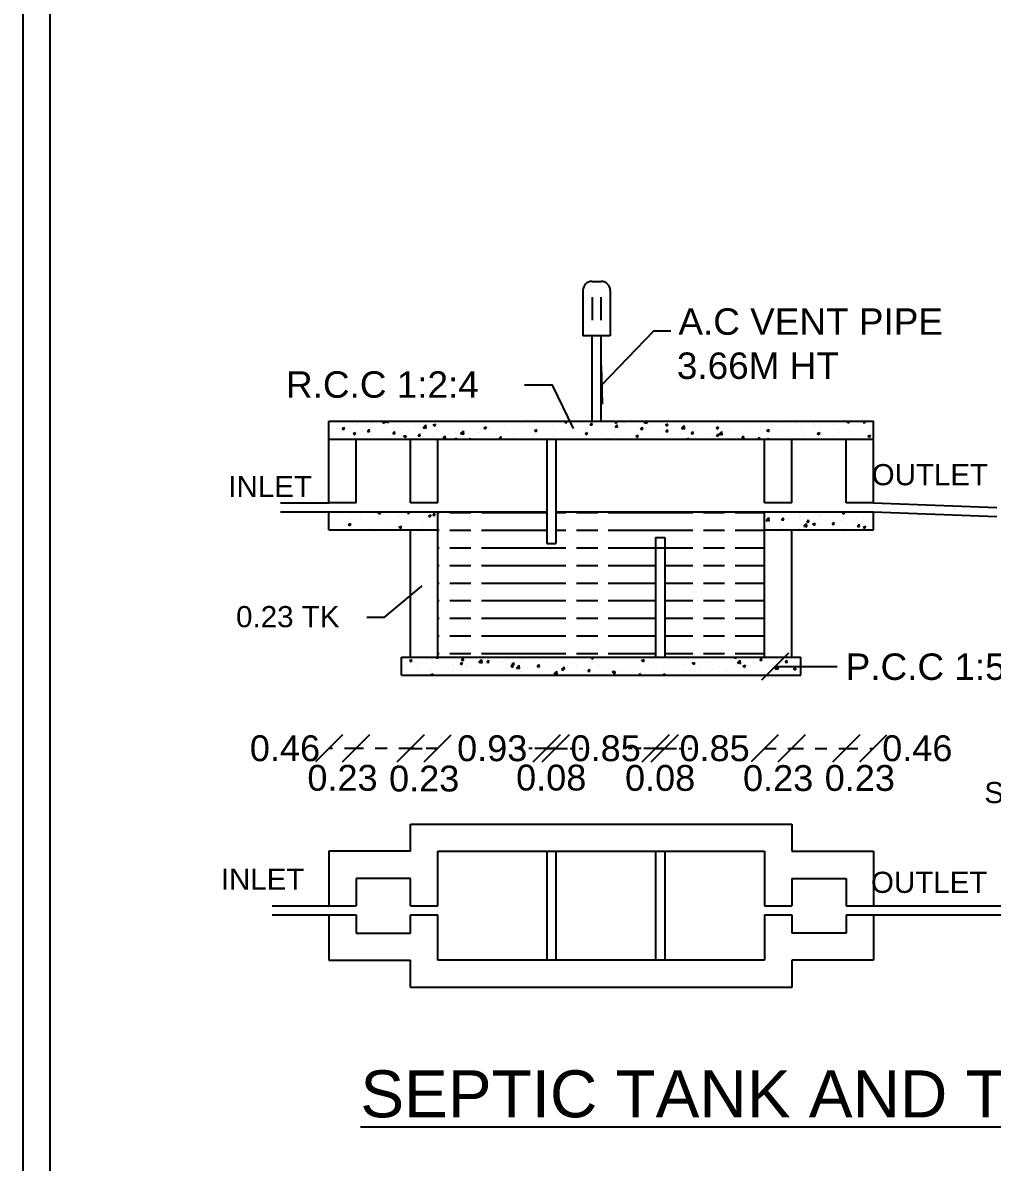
# Model space of a CAD drawing. Header units: metres. Extents: x 0 to 107, y 0 to 69.
# Drawn here: x 0 to 8.26, y 10.32 to 20.02 of the extents above; entities that cross this region are included whole.
import ezdxf

# ---------------------------------------------------------------- set-up
doc = ezdxf.new("R2010")
doc.units = ezdxf.units.M
doc.header["$LTSCALE"] = 0.2
doc.header["$MEASUREMENT"] = 0
doc.linetypes.add('DOT', pattern=[0.25, 0, -0.25])
doc.layers.get('0').update_dxf_attribs({"lineweight": 15})
doc.styles.get("Standard").update_dxf_attribs({"font": 'arial.ttf', "height": 0.25})

# ---------------------------------------------------------------- blocks, each defined once
blk = doc.blocks.new('_Oblique')
at = {"color": 0, "linetype": 'ByBlock', "lineweight": -2}
blk.add_line((-0.5, -0.5), (0.5, 0.5), dxfattribs=at)

msp = doc.modelspace()

# ---------------------------------------------------------------- linework, layer by layer
at = {"color": 7, "lineweight": 25}
for p, q in [((4.8476, 17.8189), (4.9249, 17.8189)), ((4.7703, 17.7416), (4.7703, 17.3552)), ((4.8476, 17.6856), (4.8476, 17.4875)), ((4.9249, 17.4875), (4.9249, 17.6856)), ((5.0022, 17.7416), (5.0022, 17.3552)), ((5.0022, 17.3552), (4.7703, 17.3552)), ((4.8476, 16.6299), (4.8476, 17.3552)), ((4.9249, 16.6299), (4.9249, 17.3552)), ((2.6065, 15.9344), (2.6065, 16.6299)), ((2.6065, 16.6299), (7.2433, 16.6299)), ((7.2433, 15.9344), (7.2433, 16.6299)), ((2.6065, 16.4753), (7.2433, 16.4753)), ((2.8383, 15.9344), (2.8383, 16.4753)), ((3.302, 15.9344), (3.302, 16.4753)), ((3.5338, 15.9344), (3.5338, 16.4753)), ((4.4612, 16.4753), (4.4612, 15.5866)), ((4.5385, 16.4753), (4.5385, 15.5866)), ((6.316, 15.9344), (6.316, 16.4753)), ((6.5478, 15.9344), (6.5478, 16.4753)), ((7.0115, 15.9344), (7.0115, 16.4753)), ((2.194, 15.9344), (2.6065, 15.9344)), ((2.8383, 15.9344), (2.6065, 15.9344)), ((3.5338, 15.9344), (3.302, 15.9344)), ((6.5478, 15.9344), (6.316, 15.9344)), ((7.2433, 15.9344), (7.0115, 15.9344)), ((7.2433, 15.9344), (8.2957, 15.8945)), ((2.194, 15.8571), (2.6065, 15.8571)), ((2.6065, 15.7025), (2.6065, 15.8571)), ((2.6065, 15.8571), (3.5338, 15.8571)), ((3.5338, 14.6206), (3.5338, 15.8571)), ((3.5338, 15.8571), (4.0735, 15.8571)), ((4.0735, 15.8571), (4.4612, 15.8571)), ((4.5385, 15.8571), (6.316, 15.8571)), ((6.316, 14.6206), (6.316, 15.8571)), ((6.316, 15.8571), (7.2433, 15.8571)), ((7.0115, 15.8571), (7.2433, 15.8571)), ((7.2411, 15.8571), (8.2957, 15.8171)), ((7.2433, 15.7025), (7.2433, 15.8571)), ((2.6065, 15.7025), (3.5338, 15.7025)), ((3.302, 14.6206), (3.302, 15.7025)), ((5.3886, 15.6391), (5.3886, 14.6206)), ((5.3886, 15.6391), (5.4659, 15.6391)), ((5.4659, 15.6391), (5.4659, 14.6206)), ((6.316, 15.7025), (7.2433, 15.7025)), ((6.5478, 14.6206), (6.5478, 15.7025)), ((4.4612, 15.5866), (4.5385, 15.5866)), ((3.2247, 14.6206), (6.6251, 14.6206)), ((3.2247, 14.466), (3.2247, 14.6206)), ((6.6251, 14.466), (6.6251, 14.6206)), ((3.2247, 14.466), (6.6251, 14.466)), ((3.302, 12.9666), (3.302, 13.1985)), ((3.302, 13.1985), (6.5478, 13.1985)), ((6.5478, 13.1985), (6.5478, 12.9666)), ((3.302, 12.9666), (2.6065, 12.9666)), ((2.6065, 12.9666), (2.6065, 12.5029)), ((3.5338, 12.5029), (3.5338, 12.9666)), ((3.5338, 12.9666), (6.316, 12.9666)), ((4.4612, 12.9666), (4.4612, 12.0392)), ((4.5385, 12.9666), (4.5385, 12.0392)), ((5.3886, 12.9666), (5.3886, 12.0392)), ((5.4659, 12.9666), (5.4659, 12.0392)), ((6.316, 12.9666), (6.316, 12.5029)), ((6.5478, 12.9666), (7.2433, 12.9666)), ((7.2433, 12.9666), (7.2433, 12.5029)), ((3.302, 12.7348), (2.8383, 12.7348)), ((2.8383, 12.7348), (2.8383, 12.5029)), ((3.302, 12.5029), (3.302, 12.7348)), ((6.5478, 12.7348), (7.0115, 12.7348)), ((6.5478, 12.7348), (6.5478, 12.5029)), ((7.0115, 12.7348), (7.0115, 12.5029)), ((2.1231, 12.5029), (2.8383, 12.5029)), ((2.1231, 12.4256), (2.8383, 12.4256)), ((2.6065, 12.4256), (2.6065, 12.0392)), ((2.8383, 12.4256), (2.8383, 12.2711)), ((3.302, 12.5029), (3.5338, 12.5029)), ((3.302, 12.4256), (3.5338, 12.4256)), ((3.302, 12.2711), (3.302, 12.4256)), ((3.5338, 12.0392), (3.5338, 12.4256)), ((6.316, 12.5029), (6.5478, 12.5029)), ((6.316, 12.4256), (6.316, 12.0392)), ((6.316, 12.4256), (6.5478, 12.4256)), ((6.5478, 12.4256), (6.5478, 12.2711)), ((7.0115, 12.5029), (8.3683, 12.5029)), ((7.0115, 12.4256), (7.0115, 12.2711)), ((7.0115, 12.4256), (8.3612, 12.4256)), ((7.2433, 12.4256), (7.2433, 12.0392)), ((2.8383, 12.2711), (3.302, 12.2711)), ((7.0115, 12.2711), (6.5478, 12.2711)), ((2.6065, 12.0392), (3.302, 12.0392)), ((3.302, 11.8074), (3.302, 12.0392)), ((6.316, 12.0392), (3.5338, 12.0392)), ((6.5478, 12.0392), (6.5478, 11.8074)), ((7.2433, 12.0392), (6.5478, 12.0392)), ((6.5478, 11.8074), (3.302, 11.8074))]:
    msp.add_line(p, q, dxfattribs=at)
at = {"color": 7, "linetype": 'Continuous', "lineweight": 25}
for p, q in [((2.6876, 16.6195), (2.6876, 16.6195)), ((2.7041, 16.6204), (2.7041, 16.6204)), ((2.8254, 16.5908), (2.8254, 16.5908)), ((2.8478, 16.6127), (2.8478, 16.6127)), ((2.9769, 16.61), (2.9769, 16.61)), ((3.0079, 16.606), (3.0079, 16.606)), ((3.0609, 16.5916), (3.0609, 16.5916)), ((3.0641, 16.6206), (3.0851, 16.6286)), ((3.0641, 16.6206), (3.079, 16.6105)), ((3.079, 16.6105), (3.0851, 16.6286)), ((3.0883, 16.6224), (3.0956, 16.6299)), ((3.0883, 16.6223), (3.115, 16.6182)), ((3.115, 16.6182), (3.1136, 16.6299)), ((3.168, 16.5992), (3.168, 16.5992)), ((3.2358, 16.6217), (3.2358, 16.6217)), ((3.3282, 16.5924), (3.3282, 16.5924)), ((3.3816, 16.6016), (3.3816, 16.6016)), ((3.4085, 16.5727), (3.4319, 16.5971)), ((3.4351, 16.5685), (3.4318, 16.597)), ((3.4952, 16.5965), (3.5162, 16.6046)), ((3.4952, 16.5965), (3.5101, 16.5865)), ((3.5101, 16.5865), (3.5162, 16.6046)), ((3.5711, 16.6266), (3.5711, 16.6266)), ((3.5905, 16.5955), (3.5905, 16.5955)), ((3.7445, 16.6166), (3.7445, 16.6166)), ((4.0982, 16.5928), (4.0982, 16.5928)), ((4.2485, 16.6078), (4.2485, 16.6078)), ((4.2732, 16.6228), (4.2732, 16.6228)), ((4.3236, 16.6177), (4.3236, 16.6177)), ((4.3538, 16.5987), (4.3538, 16.5987)), ((4.5096, 16.6212), (4.5096, 16.6212)), ((4.6154, 16.6173), (4.6259, 16.6299)), ((4.6154, 16.6173), (4.6333, 16.6157)), ((4.6333, 16.6157), (4.6307, 16.6299)), ((4.695, 16.617), (4.695, 16.617)), ((4.8306, 16.5985), (4.845, 16.6157)), ((4.8306, 16.5985), (4.8485, 16.5969)), ((4.8485, 16.5969), (4.845, 16.6157)), ((4.926, 16.5891), (4.926, 16.5891)), ((5.0011, 16.599), (5.0011, 16.599)), ((5.0407, 16.6212), (5.0617, 16.6293)), ((5.0407, 16.6212), (5.0556, 16.6112)), ((5.0457, 16.5796), (5.0602, 16.5969)), ((5.0556, 16.6112), (5.0617, 16.6293)), ((5.0637, 16.5781), (5.0602, 16.5969)), ((5.1147, 16.6139), (5.1147, 16.6139)), ((5.1213, 16.6053), (5.1213, 16.6053)), ((5.2729, 16.6245), (5.2729, 16.6245)), ((5.2897, 16.6166), (5.3164, 16.6125)), ((5.2898, 16.6167), (5.3025, 16.6299)), ((5.3164, 16.6125), (5.3144, 16.6299)), ((5.3344, 16.6021), (5.3344, 16.6021)), ((5.4718, 16.5972), (5.4928, 16.6053)), ((5.4718, 16.5972), (5.4868, 16.5871)), ((5.4868, 16.5871), (5.4928, 16.6053)), ((5.6099, 16.567), (5.6333, 16.5914)), ((5.6366, 16.5628), (5.6332, 16.5913)), ((5.7921, 16.5952), (5.7921, 16.5952)), ((5.8864, 16.61), (5.8864, 16.61)), ((5.9816, 16.6201), (5.9816, 16.6201)), ((6.2693, 16.6239), (6.2693, 16.6239)), ((6.3718, 16.6033), (6.3718, 16.6033)), ((6.4294, 16.6172), (6.4294, 16.6172)), ((6.4982, 16.594), (6.4982, 16.594)), ((6.5895, 16.6104), (6.5895, 16.6104)), ((6.6497, 16.6132), (6.6497, 16.6132)), ((6.6591, 16.6014), (6.6591, 16.6014)), ((6.7342, 16.6113), (6.7342, 16.6113)), ((6.7497, 16.6036), (6.7497, 16.6036)), ((6.7936, 16.5975), (6.7936, 16.5975)), ((6.8478, 16.6262), (6.8478, 16.6262)), ((6.9098, 16.5969), (6.9098, 16.5969)), ((6.9685, 16.6276), (6.9685, 16.6276)), ((7.0173, 16.6219), (7.0382, 16.6299)), ((7.0173, 16.6219), (7.0322, 16.6118)), ((7.0322, 16.6118), (7.0383, 16.6299)), ((7.07, 16.5901), (7.07, 16.5901)), ((7.1559, 16.617), (7.1667, 16.6299)), ((7.1559, 16.617), (7.1738, 16.6155)), ((7.1738, 16.6155), (7.1712, 16.6299)), ((2.6252, 16.502), (2.6252, 16.502)), ((2.6714, 16.5697), (2.6714, 16.5697)), ((2.711, 16.5316), (2.711, 16.5316)), ((2.7204, 16.5611), (2.7349, 16.5783)), ((2.7204, 16.5611), (2.7383, 16.5595)), ((2.7383, 16.5595), (2.7349, 16.5783)), ((2.7509, 16.5792), (2.7509, 16.5792)), ((2.812, 16.5238), (2.833, 16.5319)), ((2.812, 16.5238), (2.8269, 16.5137)), ((2.8147, 16.527), (2.8147, 16.527)), ((2.8269, 16.5137), (2.833, 16.5319)), ((2.8859, 16.5616), (2.8859, 16.5616)), ((2.8898, 16.5369), (2.8898, 16.5369)), ((2.911, 16.5724), (2.911, 16.5724)), ((2.9356, 16.5422), (2.95, 16.5595)), ((2.9356, 16.5422), (2.9535, 16.5407)), ((2.9535, 16.5407), (2.95, 16.5595)), ((2.9733, 16.5101), (2.9733, 16.5101)), ((3.0034, 16.5518), (3.0034, 16.5518)), ((3.0712, 16.5657), (3.0712, 16.5657)), ((3.1291, 16.5326), (3.1291, 16.5326)), ((3.1508, 16.5234), (3.1652, 16.5406)), ((3.1508, 16.5234), (3.1687, 16.5218)), ((3.1687, 16.5218), (3.1652, 16.5406)), ((3.1929, 16.5768), (3.1929, 16.5768)), ((3.2313, 16.5589), (3.2313, 16.5589)), ((3.2431, 16.4998), (3.2641, 16.5079)), ((3.2431, 16.4998), (3.2581, 16.4897)), ((3.2581, 16.4897), (3.2641, 16.5079)), ((3.268, 16.5867), (3.268, 16.5867)), ((3.2831, 16.5538), (3.2831, 16.5538)), ((3.3659, 16.5046), (3.3804, 16.5218)), ((3.3659, 16.5046), (3.3839, 16.503)), ((3.3839, 16.503), (3.3804, 16.5218)), ((3.3914, 16.5521), (3.3914, 16.5521)), ((3.4084, 16.5726), (3.4351, 16.5685)), ((3.4346, 16.573), (3.4346, 16.573)), ((3.4883, 16.5857), (3.4883, 16.5857)), ((3.4921, 16.5082), (3.4921, 16.5082)), ((3.5516, 16.5454), (3.5516, 16.5454)), ((3.5672, 16.5181), (3.5672, 16.5181)), ((3.5733, 16.5027), (3.5733, 16.5027)), ((3.5811, 16.4858), (3.5956, 16.503)), ((3.5868, 16.4956), (3.5868, 16.4956)), ((3.599, 16.4842), (3.5956, 16.503)), ((3.6485, 16.5789), (3.6485, 16.5789)), ((3.6809, 16.5331), (3.6809, 16.5331)), ((3.7117, 16.5386), (3.7117, 16.5386)), ((3.7286, 16.523), (3.7553, 16.5189)), ((3.7287, 16.5231), (3.752, 16.5474)), ((3.7408, 16.5167), (3.7408, 16.5167)), ((3.7483, 16.5327), (3.7483, 16.5327)), ((3.7553, 16.5189), (3.752, 16.5473)), ((3.8086, 16.5721), (3.8086, 16.5721)), ((3.8703, 16.558), (3.8703, 16.558)), ((3.8719, 16.5318), (3.8719, 16.5318)), ((3.8924, 16.5359), (3.8924, 16.5359)), ((3.9233, 16.5628), (3.9233, 16.5628)), ((3.9263, 16.5725), (3.9474, 16.5806)), ((3.9263, 16.5725), (3.9413, 16.5625)), ((3.9413, 16.5625), (3.9474, 16.5806)), ((3.9454, 16.5679), (3.9454, 16.5679)), ((3.9688, 16.5654), (3.9688, 16.5654)), ((3.9951, 16.4969), (3.9951, 16.4969)), ((4.032, 16.5251), (4.032, 16.5251)), ((4.0482, 16.5584), (4.0482, 16.5584)), ((4.0507, 16.4753), (4.0722, 16.4977)), ((4.059, 16.5829), (4.059, 16.5829)), ((4.0748, 16.4753), (4.0722, 16.4977)), ((4.1289, 16.5586), (4.1289, 16.5586)), ((4.1701, 16.5269), (4.1701, 16.5269)), ((4.1922, 16.5183), (4.1922, 16.5183)), ((4.2022, 16.5795), (4.2022, 16.5795)), ((4.2447, 16.4994), (4.2447, 16.4994)), ((4.2891, 16.5518), (4.2891, 16.5518)), ((4.3451, 16.557), (4.3451, 16.557)), ((4.3501, 16.4989), (4.3501, 16.4989)), ((4.3523, 16.5115), (4.3523, 16.5115)), ((4.3575, 16.5485), (4.3785, 16.5566)), ((4.3575, 16.5485), (4.3724, 16.5384)), ((4.3583, 16.5143), (4.3583, 16.5143)), ((4.3724, 16.5384), (4.3785, 16.5566)), ((4.4492, 16.5451), (4.4492, 16.5451)), ((4.5059, 16.5214), (4.5059, 16.5214)), ((4.5125, 16.5048), (4.5125, 16.5048)), ((4.52, 16.587), (4.52, 16.587)), ((4.5478, 16.5393), (4.5478, 16.5393)), ((4.6094, 16.5383), (4.6094, 16.5383)), ((4.6229, 16.5492), (4.6229, 16.5492)), ((4.66, 16.5425), (4.66, 16.5425)), ((4.6726, 16.498), (4.6726, 16.498)), ((4.7365, 16.5641), (4.7365, 16.5641)), ((4.7695, 16.5315), (4.7695, 16.5315)), ((4.7886, 16.5245), (4.8096, 16.5325)), ((4.7886, 16.5245), (4.8035, 16.5144)), ((4.8035, 16.5144), (4.8096, 16.5325)), ((4.8095, 16.512), (4.8095, 16.512)), ((4.8115, 16.5617), (4.8115, 16.5617)), ((4.8328, 16.4912), (4.8328, 16.4912)), ((4.9297, 16.5248), (4.9297, 16.5248)), ((4.9673, 16.5842), (4.9673, 16.5842)), ((4.9845, 16.5421), (4.9845, 16.5421)), ((5.0358, 16.4956), (5.0358, 16.4956)), ((5.0457, 16.5796), (5.0637, 16.5781)), ((5.0898, 16.518), (5.0898, 16.518)), ((5.1177, 16.5054), (5.1177, 16.5054)), ((5.1595, 16.5721), (5.1595, 16.5721)), ((5.2198, 16.5004), (5.2408, 16.5085)), ((5.2198, 16.5004), (5.2347, 16.4904)), ((5.2252, 16.5205), (5.2252, 16.5205)), ((5.2347, 16.4904), (5.2408, 16.5085)), ((5.25, 16.5112), (5.25, 16.5112)), ((5.2609, 16.5608), (5.2754, 16.578)), ((5.2609, 16.5608), (5.2788, 16.5592)), ((5.2692, 16.5246), (5.2692, 16.5246)), ((5.2788, 16.5592), (5.2754, 16.578)), ((5.3003, 16.5304), (5.3003, 16.5304)), ((5.4101, 16.5045), (5.4101, 16.5045)), ((5.414, 16.5454), (5.414, 16.5454)), ((5.425, 16.5471), (5.425, 16.5471)), ((5.4761, 16.542), (5.4905, 16.5592)), ((5.4761, 16.542), (5.494, 16.5404)), ((5.494, 16.5404), (5.4905, 16.5592)), ((5.5702, 16.4977), (5.5702, 16.4977)), ((5.5791, 16.5683), (5.5791, 16.5683)), ((5.6034, 16.5703), (5.6034, 16.5703)), ((5.6099, 16.5669), (5.6366, 16.5628)), ((5.6785, 16.5802), (5.6785, 16.5802)), ((5.6913, 16.5232), (5.7057, 16.5404)), ((5.6913, 16.5232), (5.7092, 16.5216)), ((5.7092, 16.5216), (5.7057, 16.5404)), ((5.7306, 16.5875), (5.7306, 16.5875)), ((5.8469, 16.5132), (5.8469, 16.5132)), ((5.8828, 16.5101), (5.8828, 16.5101)), ((5.9027, 16.5018), (5.9027, 16.5018)), ((5.903, 16.5732), (5.924, 16.5812)), ((5.903, 16.5732), (5.9179, 16.5631)), ((5.9064, 16.5043), (5.9209, 16.5216)), ((5.9064, 16.5043), (5.9244, 16.5028)), ((5.9179, 16.5631), (5.924, 16.5812)), ((5.9244, 16.5028), (5.9209, 16.5216)), ((5.9301, 16.5174), (5.9535, 16.5417)), ((5.9301, 16.5173), (5.9567, 16.5132)), ((5.9567, 16.5132), (5.9534, 16.5416)), ((5.9778, 16.5117), (5.9778, 16.5117)), ((6.0218, 16.5433), (6.0218, 16.5433)), ((6.0368, 16.5312), (6.0368, 16.5312)), ((6.0914, 16.5266), (6.0914, 16.5266)), ((6.1216, 16.4855), (6.1361, 16.5027)), ((6.1395, 16.4839), (6.1361, 16.5027)), ((6.1883, 16.5504), (6.1883, 16.5504)), ((6.1968, 16.5733), (6.1968, 16.5733)), ((6.2576, 16.4753), (6.2737, 16.4921)), ((6.2687, 16.5074), (6.2687, 16.5074)), ((6.2755, 16.4753), (6.2736, 16.492)), ((6.2809, 16.5516), (6.2809, 16.5516)), ((6.3341, 16.5491), (6.3551, 16.5572)), ((6.3341, 16.5491), (6.349, 16.5391)), ((6.3441, 16.5729), (6.3441, 16.5729)), ((6.349, 16.5391), (6.3551, 16.5572)), ((6.356, 16.5615), (6.356, 16.5615)), ((6.4436, 16.5375), (6.4436, 16.5375)), ((6.4696, 16.5764), (6.4696, 16.5764)), ((6.4945, 16.4942), (6.4945, 16.4942)), ((6.6186, 16.5675), (6.6186, 16.5675)), ((6.6461, 16.5134), (6.6461, 16.5134)), ((6.6552, 16.4929), (6.6552, 16.4929)), ((6.7652, 16.5251), (6.7863, 16.5332)), ((6.7652, 16.5251), (6.7802, 16.5151)), ((6.7689, 16.5079), (6.7689, 16.5079)), ((6.7802, 16.5151), (6.7863, 16.5332)), ((6.8019, 16.5359), (6.8019, 16.5359)), ((6.9081, 16.4925), (6.9081, 16.4925)), ((6.9559, 16.557), (6.9559, 16.557)), ((6.9583, 16.5328), (6.9583, 16.5328)), ((7.0334, 16.5427), (7.0334, 16.5427)), ((7.0831, 16.5226), (7.0831, 16.5226)), ((7.1074, 16.5762), (7.1074, 16.5762)), ((7.147, 16.5577), (7.147, 16.5577)), ((7.1964, 16.5011), (7.2174, 16.5092)), ((7.1964, 16.5011), (7.2113, 16.491)), ((7.2113, 16.491), (7.2174, 16.5092)), ((7.2301, 16.5833), (7.2301, 16.5833)), ((2.8217, 16.4909), (2.8217, 16.4909)), ((3.3027, 16.4833), (3.3027, 16.4833)), ((3.5811, 16.4858), (3.599, 16.4842)), ((3.6743, 16.4758), (3.6953, 16.4838)), ((3.6743, 16.4758), (3.6749, 16.4753)), ((3.6924, 16.4753), (3.6953, 16.4838)), ((3.8033, 16.4753), (3.8107, 16.4842)), ((3.8124, 16.4753), (3.8107, 16.4842)), ((4.1696, 16.4895), (4.1696, 16.4895)), ((4.1986, 16.4797), (4.1986, 16.4797)), ((4.6346, 16.482), (4.6346, 16.482)), ((4.9221, 16.4806), (4.9221, 16.4806)), ((4.9637, 16.4843), (4.9637, 16.4843)), ((4.9929, 16.4845), (4.9929, 16.4845)), ((5.1531, 16.4777), (5.1531, 16.4777)), ((5.6509, 16.4764), (5.6719, 16.4845)), ((5.6509, 16.4764), (5.6525, 16.4753)), ((5.6688, 16.4753), (5.6719, 16.4845)), ((5.6719, 16.4832), (5.6719, 16.4832)), ((5.7132, 16.4768), (5.7132, 16.4768)), ((5.727, 16.4876), (5.727, 16.4876)), ((5.7304, 16.4909), (5.7304, 16.4909)), ((5.8905, 16.4842), (5.8905, 16.4842)), ((6.0507, 16.4774), (6.0507, 16.4774)), ((6.0937, 16.4774), (6.0937, 16.4774)), ((6.1216, 16.4855), (6.1396, 16.4839)), ((6.344, 16.4753), (6.3513, 16.4839)), ((6.3528, 16.4753), (6.3513, 16.4839)), ((6.5801, 16.483), (6.5801, 16.483)), ((7.1038, 16.4763), (7.1038, 16.4763)), ((2.712, 15.8419), (2.712, 15.8419)), ((2.8721, 15.8351), (2.8721, 15.8351)), ((3.0242, 15.8472), (3.0452, 15.8552)), ((3.0242, 15.8472), (3.0391, 15.8371)), ((3.0323, 15.8284), (3.0323, 15.8284)), ((3.0391, 15.8371), (3.0452, 15.8552)), ((3.0591, 15.8318), (3.0591, 15.8318)), ((3.1036, 15.8336), (3.1036, 15.8336)), ((3.1924, 15.8216), (3.1924, 15.8216)), ((3.2073, 15.8231), (3.2073, 15.8231)), ((3.2576, 15.8547), (3.2576, 15.8547)), ((3.2756, 15.8464), (3.2846, 15.8571)), ((3.2756, 15.8464), (3.2936, 15.8449)), ((3.2936, 15.8449), (3.2913, 15.8571)), ((3.3526, 15.8148), (3.3526, 15.8148)), ((3.3968, 15.8481), (3.3968, 15.8481)), ((3.4553, 15.8231), (3.4763, 15.8312)), ((3.4553, 15.8231), (3.4702, 15.8131)), ((3.4702, 15.8131), (3.4763, 15.8312)), ((3.4908, 15.8276), (3.5053, 15.8448)), ((3.4908, 15.8276), (3.5087, 15.826)), ((3.5087, 15.826), (3.5053, 15.8448)), ((3.5338, 15.8508), (3.5454, 15.8508)), ((3.6354, 15.8508), (3.8154, 15.8508)), ((3.9054, 15.8508), (4.4612, 15.8508)), ((4.5385, 15.8508), (4.6254, 15.8508)), ((4.7154, 15.8508), (4.8954, 15.8508)), ((4.9854, 15.8508), (5.7054, 15.8508)), ((5.7954, 15.8508), (5.9754, 15.8508)), ((6.0654, 15.8508), (6.316, 15.8508)), ((6.37, 15.8436), (6.37, 15.8436)), ((6.4551, 15.8388), (6.4551, 15.8388)), ((6.4848, 15.8229), (6.4848, 15.8229)), ((6.5599, 15.8328), (6.5599, 15.8328)), ((6.6152, 15.832), (6.6152, 15.832)), ((6.6205, 15.8143), (6.6205, 15.8143)), ((6.6735, 15.8477), (6.6735, 15.8477)), ((6.7754, 15.8252), (6.7754, 15.8252)), ((6.7763, 15.8368), (6.7763, 15.8368)), ((6.7918, 15.8378), (6.7918, 15.8378)), ((6.9355, 15.8185), (6.9355, 15.8185)), ((6.9774, 15.8485), (6.9984, 15.8565)), ((6.9774, 15.8485), (6.9923, 15.8384)), ((6.9923, 15.8384), (6.9984, 15.8565)), ((7.2374, 15.814), (7.2374, 15.814)), ((2.6404, 15.7485), (2.6404, 15.7485)), ((2.6422, 15.7707), (2.6422, 15.7707)), ((2.7092, 15.7718), (2.7092, 15.7718)), ((2.7155, 15.7584), (2.7155, 15.7584)), ((2.7721, 15.7504), (2.7931, 15.7585)), ((2.7721, 15.7504), (2.787, 15.7403)), ((2.787, 15.7403), (2.7931, 15.7585)), ((2.7962, 15.7919), (2.7962, 15.7919)), ((2.8291, 15.7734), (2.8291, 15.7734)), ((2.8841, 15.8018), (2.8841, 15.8018)), ((2.9477, 15.8111), (2.9477, 15.8111)), ((3.0186, 15.7983), (3.0186, 15.7983)), ((3.0937, 15.8082), (3.0937, 15.8082)), ((3.0999, 15.7337), (3.0999, 15.7337)), ((3.2032, 15.7264), (3.2242, 15.7344)), ((3.2032, 15.7264), (3.2182, 15.7163)), ((3.2182, 15.7163), (3.2242, 15.7344)), ((3.2539, 15.7548), (3.2539, 15.7548)), ((3.3179, 15.7298), (3.3179, 15.7298)), ((3.393, 15.7397), (3.393, 15.7397)), ((3.4055, 15.774), (3.4055, 15.774)), ((3.5066, 15.7546), (3.5066, 15.7546)), ((3.5127, 15.8081), (3.5127, 15.8081)), ((6.3298, 15.7839), (6.3532, 15.8083)), ((6.3298, 15.7839), (6.3565, 15.7797)), ((6.3565, 15.7797), (6.3531, 15.8082)), ((6.3582, 15.8052), (6.3582, 15.8052)), ((6.4419, 15.7777), (6.4419, 15.7777)), ((6.4617, 15.7897), (6.4761, 15.8069)), ((6.4617, 15.7897), (6.4796, 15.7881)), ((6.469, 15.7951), (6.469, 15.7951)), ((6.4796, 15.7881), (6.4761, 15.8069)), ((6.5183, 15.7985), (6.5183, 15.7985)), ((6.5946, 15.7294), (6.5946, 15.7294)), ((6.6168, 15.8077), (6.6168, 15.8077)), ((6.6499, 15.7342), (6.6766, 15.7301)), ((6.65, 15.7343), (6.6734, 15.7586)), ((6.6766, 15.7301), (6.6733, 15.7585)), ((6.6769, 15.7709), (6.6913, 15.7881)), ((6.6769, 15.7709), (6.6948, 15.7693)), ((6.6785, 15.7917), (6.6785, 15.7917)), ((6.6948, 15.7693), (6.6913, 15.7881)), ((6.7253, 15.7517), (6.7463, 15.7598)), ((6.7253, 15.7517), (6.7403, 15.7416)), ((6.7403, 15.7416), (6.7463, 15.7598)), ((6.7727, 15.7369), (6.7727, 15.7369)), ((6.7841, 15.7544), (6.7841, 15.7544)), ((6.8386, 15.7849), (6.8386, 15.7849)), ((6.8592, 15.7642), (6.8592, 15.7642)), ((6.892, 15.7521), (6.9065, 15.7693)), ((6.892, 15.7521), (6.91, 15.7505)), ((6.9064, 15.7328), (6.9064, 15.7328)), ((6.91, 15.7505), (6.9065, 15.7693)), ((6.9267, 15.758), (6.9267, 15.758)), ((6.9728, 15.7792), (6.9728, 15.7792)), ((6.9988, 15.7782), (6.9988, 15.7782)), ((7.0783, 15.7773), (7.0783, 15.7773)), ((7.0813, 15.7628), (7.0813, 15.7628)), ((7.0956, 15.8117), (7.0956, 15.8117)), ((7.1072, 15.7332), (7.1217, 15.7505)), ((7.1072, 15.7332), (7.1251, 15.7317)), ((7.1251, 15.7317), (7.1217, 15.7505)), ((7.1565, 15.7277), (7.1775, 15.7357)), ((7.1565, 15.7277), (7.1714, 15.7176)), ((7.1589, 15.7714), (7.1589, 15.7714)), ((7.1622, 15.8042), (7.1622, 15.8042)), ((7.1714, 15.7176), (7.1775, 15.7357)), ((7.2341, 15.7997), (7.2341, 15.7997)), ((2.9441, 15.7112), (2.9441, 15.7112)), ((3.1284, 15.7048), (3.1284, 15.7048)), ((3.3966, 15.7129), (3.3966, 15.7129)), ((3.5338, 15.7008), (3.5454, 15.7008)), ((3.6354, 15.7008), (3.8154, 15.7008)), ((3.9054, 15.7008), (4.4612, 15.7008)), ((4.5385, 15.7008), (4.6254, 15.7008)), ((4.7154, 15.7008), (4.8954, 15.7008)), ((4.9854, 15.7008), (5.7054, 15.7008)), ((5.7954, 15.7008), (5.9754, 15.7008)), ((6.0654, 15.7008), (6.316, 15.7008)), ((6.4059, 15.7046), (6.4059, 15.7046)), ((6.481, 15.7145), (6.481, 15.7145)), ((6.6169, 15.7144), (6.6169, 15.7144)), ((6.7314, 15.7027), (6.7314, 15.7027)), ((6.9874, 15.7025), (6.9935, 15.709)), ((6.9942, 15.7025), (6.9935, 15.7089)), ((3.5338, 15.5508), (3.5454, 15.5508)), ((3.6354, 15.5508), (3.8154, 15.5508)), ((3.9054, 15.5508), (4.6254, 15.5508)), ((4.7154, 15.5508), (4.8954, 15.5508)), ((4.9854, 15.5508), (5.7054, 15.5508)), ((5.7954, 15.5508), (5.9754, 15.5508)), ((6.0654, 15.5508), (6.316, 15.5508)), ((3.5338, 15.4008), (3.5454, 15.4008)), ((3.6354, 15.4008), (3.8154, 15.4008)), ((3.9054, 15.4008), (4.6254, 15.4008)), ((4.7154, 15.4008), (4.8954, 15.4008)), ((4.9854, 15.4008), (5.3886, 15.4008)), ((5.4659, 15.4008), (5.7054, 15.4008)), ((5.7954, 15.4008), (5.9754, 15.4008)), ((6.0654, 15.4008), (6.316, 15.4008)), ((3.5338, 15.2508), (3.5454, 15.2508)), ((3.6354, 15.2508), (3.8154, 15.2508)), ((3.9054, 15.2508), (4.6254, 15.2508)), ((4.7154, 15.2508), (4.8954, 15.2508)), ((4.9854, 15.2508), (5.3886, 15.2508)), ((5.4659, 15.2508), (5.7054, 15.2508)), ((5.7954, 15.2508), (5.9754, 15.2508)), ((6.0654, 15.2508), (6.316, 15.2508)), ((3.5338, 15.1008), (3.5454, 15.1008)), ((3.6354, 15.1008), (3.8154, 15.1008)), ((3.9054, 15.1008), (4.6254, 15.1008)), ((4.7154, 15.1008), (4.8954, 15.1008)), ((4.9854, 15.1008), (5.3886, 15.1008)), ((5.4659, 15.1008), (5.7054, 15.1008)), ((5.7954, 15.1008), (5.9754, 15.1008)), ((6.0654, 15.1008), (6.316, 15.1008)), ((3.5338, 14.9508), (3.5454, 14.9508)), ((3.6354, 14.9508), (3.8154, 14.9508)), ((3.9054, 14.9508), (4.6254, 14.9508)), ((4.7154, 14.9508), (4.8954, 14.9508)), ((4.9854, 14.9508), (5.3886, 14.9508)), ((5.4659, 14.9508), (5.7054, 14.9508)), ((5.7954, 14.9508), (5.9754, 14.9508)), ((6.0654, 14.9508), (6.316, 14.9508)), ((3.5338, 14.8008), (3.5454, 14.8008)), ((3.6354, 14.8008), (3.8154, 14.8008)), ((3.9054, 14.8008), (4.6254, 14.8008)), ((4.7154, 14.8008), (4.8954, 14.8008)), ((4.9854, 14.8008), (5.3886, 14.8008)), ((5.4659, 14.8008), (5.7054, 14.8008)), ((5.7954, 14.8008), (5.9754, 14.8008)), ((6.0654, 14.8008), (6.316, 14.8008)), ((3.5338, 14.6508), (3.5454, 14.6508)), ((3.6354, 14.6508), (3.8154, 14.6508)), ((3.9054, 14.6508), (4.6254, 14.6508)), ((4.7154, 14.6508), (4.8954, 14.6508)), ((4.9854, 14.6508), (5.3886, 14.6508)), ((5.4659, 14.6508), (5.7054, 14.6508)), ((5.7954, 14.6508), (5.9754, 14.6508)), ((6.0654, 14.6508), (6.316, 14.6508)), ((3.2762, 14.6114), (3.2762, 14.6114)), ((3.2932, 14.5904), (3.3142, 14.5985)), ((3.2932, 14.5904), (3.3081, 14.5804)), ((3.3081, 14.5804), (3.3142, 14.5985)), ((3.3292, 14.5812), (3.3292, 14.5812)), ((3.3395, 14.5711), (3.3395, 14.5711)), ((3.363, 14.5677), (3.363, 14.5677)), ((3.4364, 14.6046), (3.4364, 14.6046)), ((3.4381, 14.5776), (3.4381, 14.5776)), ((3.4807, 14.6004), (3.4807, 14.6004)), ((3.4996, 14.5643), (3.4996, 14.5643)), ((3.5202, 14.6142), (3.5255, 14.6206)), ((3.5202, 14.6142), (3.5381, 14.6127)), ((3.5292, 14.5759), (3.5292, 14.5759)), ((3.5381, 14.6126), (3.5366, 14.6206)), ((3.5518, 14.5926), (3.5518, 14.5926)), ((3.5965, 14.5978), (3.5965, 14.5978)), ((3.6598, 14.5575), (3.6598, 14.5575)), ((3.7042, 14.6059), (3.7042, 14.6059)), ((3.7243, 14.5664), (3.7453, 14.5745)), ((3.7243, 14.5664), (3.7392, 14.5564)), ((3.7353, 14.5954), (3.7498, 14.6127)), ((3.7353, 14.5954), (3.7533, 14.5938)), ((3.7392, 14.5563), (3.7453, 14.5745)), ((3.7412, 14.6175), (3.7412, 14.6175)), ((3.7533, 14.5938), (3.7498, 14.6126)), ((3.7567, 14.5911), (3.7567, 14.5911)), ((3.8841, 14.5759), (3.9074, 14.6002)), ((3.8841, 14.5759), (3.9107, 14.5717)), ((3.9107, 14.5717), (3.9074, 14.6002)), ((3.9168, 14.5843), (3.9168, 14.5843)), ((3.9385, 14.5633), (3.9385, 14.5633)), ((3.9505, 14.5766), (3.965, 14.5938)), ((3.9505, 14.5766), (3.9685, 14.575)), ((3.951, 14.57), (3.951, 14.57)), ((3.9685, 14.575), (3.965, 14.5938)), ((4.077, 14.5775), (4.077, 14.5775)), ((4.0943, 14.5858), (4.0943, 14.5858)), ((4.1156, 14.5589), (4.1156, 14.5589)), ((4.126, 14.6001), (4.126, 14.6001)), ((4.1657, 14.5578), (4.1802, 14.575)), ((4.1657, 14.5578), (4.1836, 14.5562)), ((4.1836, 14.5562), (4.1802, 14.575)), ((4.2292, 14.5738), (4.2292, 14.5738)), ((4.2371, 14.5708), (4.2371, 14.5708)), ((4.2483, 14.607), (4.2483, 14.607)), ((4.3809, 14.5389), (4.3953, 14.5562)), ((4.3988, 14.5373), (4.3953, 14.5561)), ((4.3973, 14.564), (4.3973, 14.564)), ((4.4187, 14.5988), (4.4187, 14.5988)), ((4.4938, 14.6087), (4.4938, 14.6087)), ((4.5574, 14.5572), (4.5574, 14.5572)), ((4.5905, 14.5552), (4.5905, 14.5552)), ((4.706, 14.5699), (4.706, 14.5699)), ((4.7654, 14.5852), (4.7654, 14.5852)), ((4.8386, 14.6151), (4.8528, 14.6206)), ((4.8386, 14.6151), (4.8536, 14.6051)), ((4.8536, 14.605), (4.8588, 14.6206)), ((4.8576, 14.5891), (4.8576, 14.5891)), ((4.9067, 14.5551), (4.9067, 14.5551)), ((4.9404, 14.6152), (4.9404, 14.6152)), ((5.0134, 14.6116), (5.0134, 14.6116)), ((5.0961, 14.58), (5.0961, 14.58)), ((5.1712, 14.5899), (5.1712, 14.5899)), ((5.2698, 14.5911), (5.2908, 14.5992)), ((5.2698, 14.5911), (5.2847, 14.581)), ((5.2847, 14.581), (5.2908, 14.5991)), ((5.2849, 14.6049), (5.2849, 14.6049)), ((5.3153, 14.5521), (5.3153, 14.5521)), ((5.4711, 14.5746), (5.4711, 14.5746)), ((5.6252, 14.5957), (5.6252, 14.5957)), ((5.6278, 14.5563), (5.6278, 14.5563)), ((5.7009, 14.5671), (5.7219, 14.5751)), ((5.7009, 14.5671), (5.7158, 14.557)), ((5.7159, 14.557), (5.7219, 14.5751)), ((5.7653, 14.6198), (5.766, 14.6206)), ((5.7653, 14.6198), (5.792, 14.6157)), ((5.7736, 14.5613), (5.7736, 14.5613)), ((5.7767, 14.6149), (5.7767, 14.6149)), ((5.792, 14.6157), (5.7914, 14.6206)), ((5.8028, 14.5864), (5.8028, 14.5864)), ((5.8487, 14.5712), (5.8487, 14.5712)), ((5.9623, 14.5861), (5.9623, 14.5861)), ((5.9777, 14.6164), (5.9777, 14.6164)), ((6.0607, 14.614), (6.0662, 14.6206)), ((6.0607, 14.614), (6.0786, 14.6124)), ((6.0786, 14.6124), (6.0771, 14.6206)), ((6.0829, 14.5586), (6.0829, 14.5586)), ((6.0855, 14.5702), (6.1089, 14.5945)), ((6.0855, 14.5702), (6.1122, 14.566)), ((6.1122, 14.566), (6.1089, 14.5945)), ((6.1321, 14.543), (6.1531, 14.5511)), ((6.147, 14.533), (6.1531, 14.5511)), ((6.1518, 14.6111), (6.1518, 14.6111)), ((6.2246, 14.5806), (6.2246, 14.5806)), ((6.2344, 14.5778), (6.2344, 14.5778)), ((6.2759, 14.5952), (6.2903, 14.6124)), ((6.2759, 14.5952), (6.2938, 14.5936)), ((6.2938, 14.5936), (6.2903, 14.6124)), ((6.3902, 14.6003), (6.3902, 14.6003)), ((6.3995, 14.6106), (6.3995, 14.6106)), ((6.491, 14.5763), (6.5055, 14.5936)), ((6.491, 14.5763), (6.509, 14.5748)), ((6.509, 14.5747), (6.5055, 14.5935)), ((6.5261, 14.5524), (6.5261, 14.5524)), ((3.3256, 14.4813), (3.3256, 14.4813)), ((3.3543, 14.5458), (3.3543, 14.5458)), ((3.4262, 14.48), (3.4262, 14.48)), ((3.4722, 14.4697), (3.4932, 14.4777)), ((3.4722, 14.4697), (3.4776, 14.466)), ((3.4728, 14.4743), (3.4728, 14.4743)), ((3.4771, 14.5005), (3.4771, 14.5005)), ((3.4893, 14.466), (3.4932, 14.4777)), ((3.6011, 14.51), (3.6011, 14.51)), ((3.6329, 14.523), (3.6329, 14.523)), ((3.6623, 14.4992), (3.6623, 14.4992)), ((3.7374, 14.5091), (3.7374, 14.5091)), ((3.7761, 14.54), (3.7761, 14.54)), ((3.7869, 14.5441), (3.7869, 14.5441)), ((3.8199, 14.5508), (3.8199, 14.5508)), ((3.851, 14.5241), (3.851, 14.5241)), ((3.9801, 14.544), (3.9801, 14.544)), ((4.0405, 14.549), (4.0405, 14.549)), ((4.0906, 14.486), (4.0906, 14.486)), ((4.1402, 14.5372), (4.1402, 14.5372)), ((4.1554, 14.5424), (4.1764, 14.5505)), ((4.1554, 14.5424), (4.1704, 14.5323)), ((4.1704, 14.5323), (4.1765, 14.5504)), ((4.2042, 14.5262), (4.2276, 14.5506)), ((4.2042, 14.5262), (4.2309, 14.5221)), ((4.2309, 14.5221), (4.2276, 14.5506)), ((4.2406, 14.4951), (4.2406, 14.4951)), ((4.2447, 14.5071), (4.2447, 14.5071)), ((4.3004, 14.5305), (4.3004, 14.5305)), ((4.3398, 14.4805), (4.3398, 14.4805)), ((4.3809, 14.5389), (4.3988, 14.5374)), ((4.3962, 14.5263), (4.3962, 14.5263)), ((4.4149, 14.4904), (4.4149, 14.4904)), ((4.4155, 14.5251), (4.4155, 14.5251)), ((4.4605, 14.5237), (4.4605, 14.5237)), ((4.5244, 14.4766), (4.5478, 14.5009)), ((4.5244, 14.4766), (4.5511, 14.4724)), ((4.5285, 14.5053), (4.5285, 14.5053)), ((4.5511, 14.4724), (4.5478, 14.5009)), ((4.552, 14.5488), (4.552, 14.5488)), ((4.5866, 14.5184), (4.6076, 14.5264)), ((4.5866, 14.5184), (4.6015, 14.5083)), ((4.5961, 14.5201), (4.6105, 14.5373)), ((4.5961, 14.5201), (4.614, 14.5185)), ((4.6015, 14.5083), (4.6076, 14.5264)), ((4.614, 14.5185), (4.6105, 14.5373)), ((4.6207, 14.5169), (4.6207, 14.5169)), ((4.7024, 14.47), (4.7024, 14.47)), ((4.7175, 14.5505), (4.7175, 14.5505)), ((4.718, 14.5303), (4.718, 14.5303)), ((4.7808, 14.5102), (4.7808, 14.5102)), ((4.7931, 14.5401), (4.7931, 14.5401)), ((4.8112, 14.5013), (4.8257, 14.5185)), ((4.8112, 14.5013), (4.8292, 14.4997)), ((4.8292, 14.4997), (4.8257, 14.5185)), ((4.8539, 14.4892), (4.8539, 14.4892)), ((4.8777, 14.5437), (4.8777, 14.5437)), ((4.941, 14.5034), (4.941, 14.5034)), ((5.0097, 14.5117), (5.0097, 14.5117)), ((5.0177, 14.4943), (5.0387, 14.5024)), ((5.0177, 14.4943), (5.0326, 14.4843)), ((5.0264, 14.4825), (5.0409, 14.4997)), ((5.0264, 14.4825), (5.0443, 14.4809)), ((5.0326, 14.4842), (5.0387, 14.5024)), ((5.0378, 14.5369), (5.0378, 14.5369)), ((5.0443, 14.4809), (5.0409, 14.4997)), ((5.0923, 14.4716), (5.0923, 14.4716)), ((5.1011, 14.4966), (5.1011, 14.4966)), ((5.103, 14.4663), (5.103, 14.4663)), ((5.1638, 14.5329), (5.1638, 14.5329)), ((5.198, 14.5302), (5.198, 14.5302)), ((5.2059, 14.4866), (5.2059, 14.4866)), ((5.2436, 14.466), (5.2561, 14.4809)), ((5.2588, 14.466), (5.2561, 14.4808)), ((5.2612, 14.4899), (5.2612, 14.4899)), ((5.2779, 14.4963), (5.2779, 14.4963)), ((5.3581, 14.5234), (5.3581, 14.5234)), ((5.3954, 14.5115), (5.3954, 14.5115)), ((5.4214, 14.4831), (5.4214, 14.4831)), ((5.4489, 14.4703), (5.4699, 14.4784)), ((5.4489, 14.4703), (5.4552, 14.466)), ((5.4529, 14.5263), (5.4529, 14.5263)), ((5.4657, 14.466), (5.4699, 14.4783)), ((5.4675, 14.4747), (5.4675, 14.4747)), ((5.4705, 14.5214), (5.4705, 14.5214)), ((5.5183, 14.5166), (5.5183, 14.5166)), ((5.5815, 14.4763), (5.5815, 14.4763)), ((5.5841, 14.5364), (5.5841, 14.5364)), ((5.6215, 14.4958), (5.6215, 14.4958)), ((5.6784, 14.5099), (5.6784, 14.5099)), ((5.6997, 14.4905), (5.6997, 14.4905)), ((5.7417, 14.4696), (5.7417, 14.4696)), ((5.773, 14.515), (5.773, 14.515)), ((5.8386, 14.5031), (5.8386, 14.5031)), ((5.8747, 14.5205), (5.8747, 14.5205)), ((5.8834, 14.4678), (5.8834, 14.4678)), ((5.9289, 14.5375), (5.9289, 14.5375)), ((5.9987, 14.4963), (5.9987, 14.4963)), ((6.0496, 14.5505), (6.0496, 14.5505)), ((6.0729, 14.4928), (6.0729, 14.4928)), ((6.1321, 14.543), (6.147, 14.533)), ((6.148, 14.5027), (6.148, 14.5027)), ((6.1589, 14.4896), (6.1589, 14.4896)), ((6.2308, 14.478), (6.2308, 14.478)), ((6.2616, 14.5176), (6.2616, 14.5176)), ((6.319, 14.4828), (6.319, 14.4828)), ((6.3392, 14.4756), (6.3392, 14.4756)), ((6.3866, 14.5005), (6.3866, 14.5005)), ((6.4057, 14.5205), (6.429, 14.5449)), ((6.4057, 14.5205), (6.4323, 14.5164)), ((6.4324, 14.5164), (6.429, 14.5449)), ((6.451, 14.5426), (6.451, 14.5426)), ((6.4792, 14.476), (6.4792, 14.476)), ((6.5141, 14.5056), (6.5141, 14.5056)), ((6.5406, 14.5216), (6.5406, 14.5216)), ((6.5632, 14.519), (6.5842, 14.5271)), ((6.5632, 14.519), (6.5781, 14.509)), ((6.5781, 14.5089), (6.5842, 14.5271))]:
    msp.add_line(p, q, dxfattribs=at)
at = {"color": 7, "linetype": 'DOT', "lineweight": 25}
for p, q in [((2.8383, 13.8426), (2.6065, 13.8426)), ((2.8383, 13.8426), (2.6083, 13.8426)), ((3.302, 13.8426), (2.8383, 13.8426)), ((3.302, 13.8426), (3.5338, 13.8426)), ((3.5338, 13.8426), (3.3038, 13.8426)), ((4.4612, 13.8426), (4.2312, 13.8426)), ((4.5385, 13.8426), (4.3085, 13.8426)), ((4.4612, 13.8426), (4.6912, 13.8426)), ((4.5385, 13.8426), (4.7685, 13.8426)), ((5.3886, 13.8426), (5.1586, 13.8426)), ((5.4659, 13.8426), (5.2359, 13.8426)), ((5.3886, 13.8426), (5.6186, 13.8426)), ((5.4659, 13.8426), (5.6959, 13.8426)), ((6.316, 13.8426), (6.546, 13.8426)), ((6.316, 13.8426), (6.5478, 13.8426)), ((6.5478, 13.8426), (7.0115, 13.8426)), ((7.0115, 13.8426), (7.2415, 13.8426)), ((7.0115, 13.8426), (7.2433, 13.8426))]:
    msp.add_line(p, q, dxfattribs=at)
at = {"color": 7, "lineweight": 25}
for points in [[(68.7967, 69.1235), (0, 69.1235), (0, 0), (68.7967, 0)], [(68.5668, 68.8935), (0.23, 68.8935), (0.23, 0.23), (68.5668, 0.23)]]:
    msp.add_lwpolyline(points, close=True, dxfattribs=at)
for points in [[(4.9295, 16.9369), (5.3728, 17.3978), (5.5193, 17.3978)], [(4.6909, 16.5671), (4.5103, 16.936), (4.2726, 16.936)], [(3.3971, 15.2281), (3.0735, 14.9577), (2.929, 14.9577)], [(6.4046, 14.5399), (6.9348, 14.5399)]]:
    msp.add_lwpolyline(points, dxfattribs=at)
for centre, start, end in [((4.8476, 17.7416), 90, 180), ((4.9249, 17.7416), 0, 90)]:
    msp.add_arc(centre, 0.0773, start, end, dxfattribs=at)

# ---------------------------------------------------------------- block references
at = {"color": 7, "lineweight": 25, "xscale": 0.23, "yscale": 0.23, "zscale": 0.23}
for p, rotation in [((4.9295, 16.9369), 226.1117107927973), ((6.4046, 14.5399), 180), ((2.6065, 13.8426), 180), ((2.8383, 13.8426), 180), ((3.302, 13.8426), 180), ((4.4612, 13.8426), 180), ((4.5385, 13.8426), 180), ((5.3886, 13.8426), 180), ((5.4659, 13.8426), 180), ((6.316, 13.8426), 180), ((6.316, 13.8426), 180), ((6.5478, 13.8426), 180), ((7.0115, 13.8426), 180)]:
    msp.add_blockref('_Oblique', p, dxfattribs=dict(at, rotation=rotation))
for p in [(2.8383, 13.8426), (3.302, 13.8426), (3.5338, 13.8426), (3.5338, 13.8426), (4.4612, 13.8426), (4.5385, 13.8426), (5.3886, 13.8426), (5.4659, 13.8426), (6.5478, 13.8426), (7.0115, 13.8426), (7.2433, 13.8426)]:
    msp.add_blockref('_Oblique', p, dxfattribs=at)

# ---------------------------------------------------------------- texts
at = {"color": 7, "lineweight": 25}
for s, height, p in [('A.C VENT PIPE', 0.225, (5.5828, 17.3644)), ('3.66M HT', 0.225, (5.5696, 16.9885)), ('R.C.C 1:2:4', 0.225, (2.2416, 16.8283)), ('OUTLET', 0.18, (7.2283, 16.0833)), ('INLET', 0.18, (1.7502, 15.9822)), ('0.23 TK', 0.18, (1.8162, 14.8747)), ('P.C.C 1:5:10', 0.225, (7.0071, 14.426)), ('SAND AND JALLY MIX', 0.18, (8.1875, 13.377)), ('INLET', 0.18, (1.686, 12.6394)), ('OUTLET', 0.18, (7.2223, 12.6127)), ('%%USEPTIC TANK AND TRENCH', 0.4, (2.8745, 10.7018))]:
    msp.add_text(s, height=height, dxfattribs=at).set_placement(p)
at = {"color": 7, "lineweight": 25, "char_height": 0.22, "attachment_point": 5}
for s, insert in [('\\A1;0.46', (2.2327, 13.8426)), ('\\A1;0.93', (3.9975, 13.8426)), ('\\A1;0.85', (4.9635, 13.8426)), ('\\A1;0.85', (5.8909, 13.8426)), ('\\A1;0.46', (7.6172, 13.8426)), ('\\A1;0.23', (2.7224, 13.5908)), ('\\A1;0.23', (3.4179, 13.5844)), ('\\A1;0.08', (4.4999, 13.5928)), ('\\A1;0.08', (5.4272, 13.59)), ('\\A1;0.23', (6.4319, 13.5886)), ('\\A1;0.23', (7.1274, 13.5896))]:
    msp.add_mtext(s, dxfattribs=dict(at, insert=insert))

doc.saveas('drawing.dxf')
